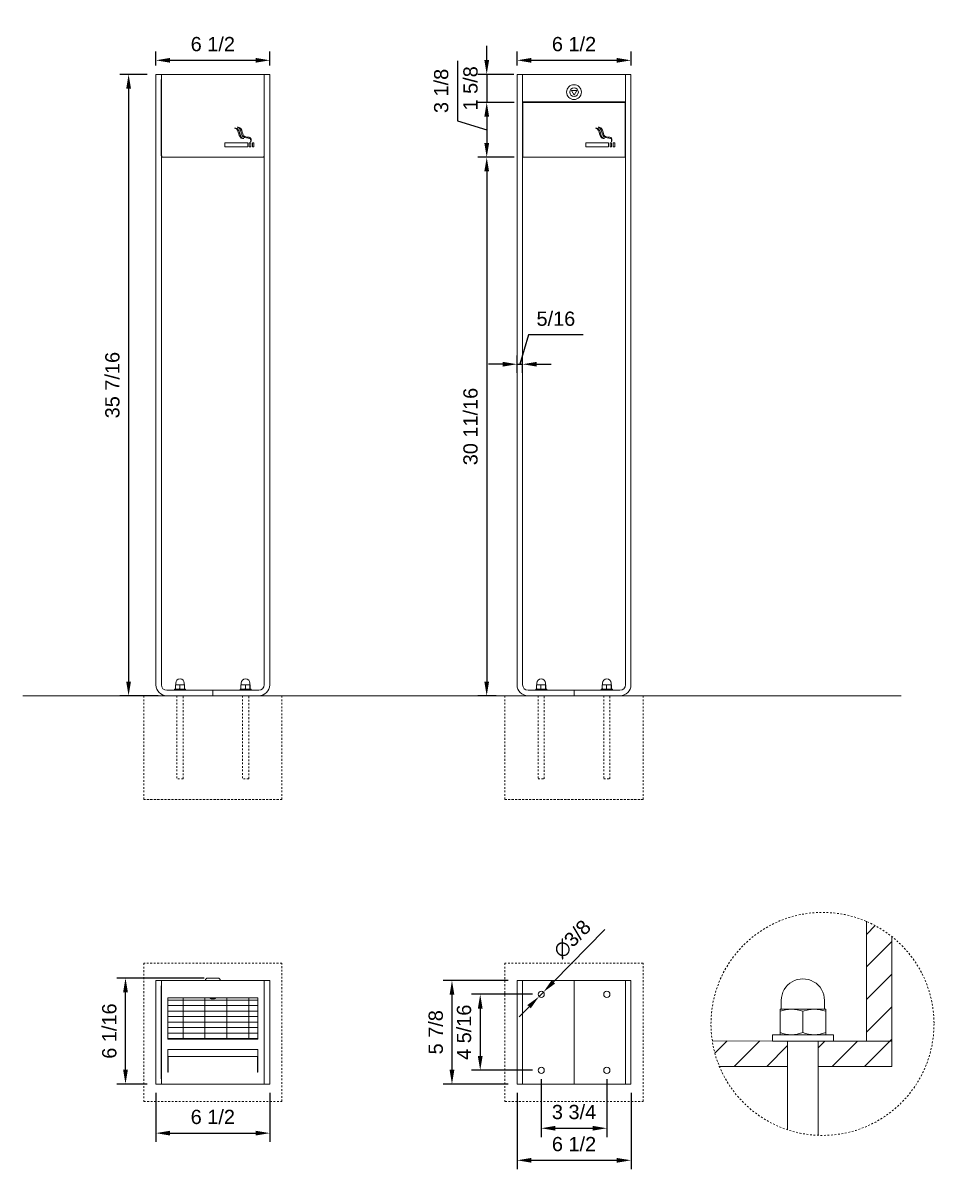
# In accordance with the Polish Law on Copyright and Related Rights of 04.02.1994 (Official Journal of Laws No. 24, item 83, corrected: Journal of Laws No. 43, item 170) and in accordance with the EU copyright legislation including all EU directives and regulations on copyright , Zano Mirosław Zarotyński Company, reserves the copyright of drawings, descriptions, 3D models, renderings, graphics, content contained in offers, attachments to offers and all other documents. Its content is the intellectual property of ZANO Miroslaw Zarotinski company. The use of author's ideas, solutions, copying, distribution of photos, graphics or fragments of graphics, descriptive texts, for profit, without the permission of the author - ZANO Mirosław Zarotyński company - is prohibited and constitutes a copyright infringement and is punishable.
# Model space of a CAD drawing. Header units: inches. Extents: x -3.9 to 92.3, y -2.2 to 63.2.
# Drawn here: x -3.9 to 48.1, y -2.2 to 63.2 of the extents above; entities that cross this region are included whole.
import ezdxf

# ---------------------------------------------------------------- set-up
doc = ezdxf.new("R2010")
doc.units = ezdxf.units.IN
doc.linetypes.add('HIDDEN', pattern=[1.905, 1.27, -0.635])
for name, color, linetype, lineweight in [('ZANO_R', 7, 'Continuous', 0), ('ZANO_R_przerywana', 250, 'HIDDEN', 0), ('ZANO_W', 1, 'Continuous', 0)]:
    doc.layers.add(name, color=color, linetype=linetype, lineweight=lineweight)
doc.styles.get("Standard").update_dxf_attribs({"font": 'arial.ttf'})
doc.dimstyles.new('amerykanie', dxfattribs={"dimtxt": 50, "dimasz": 50, "dimexe": 0.5, "dimexo": 0.5, "dimgap": 1, "dimtad": 1, "dimdec": 0, "dimzin": 0, "dimlunit": 5, "dimtxsty": 'Standard', "dimcen": 0.09, "dimclrd": 1, "dimclre": 1, "dimclrt": 1, "dimazin": 0, "dimtfac": 1, "dimtdec": 0, "dimtmove": 0, "dimatfit": 3, "dimfxl": 1, "dimtzin": 0, "dimarcsym": 1})

# ---------------------------------------------------------------- blocks, each defined once
blk = doc.blocks.new('*D368')
at = {"layer": 'ZANO_W', "color": 1, "lineweight": -2}
for p, q in [((22.573, 61.054), (22.573, 61.866)), ((24.117, 60.241), (22.073, 60.241)), ((22.573, 60.241), (22.573, 58.647)), ((24.137, 58.647), (22.073, 58.647)), ((22.573, 57.834), (22.573, 57.022))]:
    blk.add_line(p, q, dxfattribs=at)
at = {"layer": 'ZANO_W', "color": 1}
for points in [[(22.437, 61.054), (22.708, 61.054), (22.573, 60.241)], [(22.708, 57.834), (22.437, 57.834), (22.573, 58.647)]]:
    blk.add_solid(points, dxfattribs=at)
at = {"layer": 'ZANO_W', "color": 1, "insert": (21.652, 59.444), "char_height": 0.8125, "attachment_point": 5, "rotation": 90}
blk.add_mtext('1 5/8', dxfattribs=at)
blk = doc.blocks.new('*D369')
at = {"layer": 'ZANO_W', "color": 1, "lineweight": -2}
for p, q in [((20.902, 61.01), (20.902, 57.583)), ((24.137, 58.647), (22.073, 58.647)), ((20.902, 57.583), (22.573, 57.082)), ((22.573, 57.834), (22.573, 56.329)), ((24.137, 55.517), (22.073, 55.517))]:
    blk.add_line(p, q, dxfattribs=at)
at = {"layer": 'ZANO_W', "color": 1}
for points in [[(22.708, 57.834), (22.437, 57.834), (22.573, 58.647)], [(22.437, 56.329), (22.708, 56.329), (22.573, 55.517)]]:
    blk.add_solid(points, dxfattribs=at)
at = {"layer": 'ZANO_W', "color": 1, "insert": (19.982, 59.297), "char_height": 0.8125, "attachment_point": 5, "rotation": 90}
blk.add_mtext('3 1/8', dxfattribs=at)
blk = doc.blocks.new('*D370')
at = {"layer": 'ZANO_W', "color": 1, "lineweight": -2}
for p, q in [((24.137, 55.517), (22.073, 55.517)), ((22.573, 54.704), (22.573, 25.621)), ((23.113, 24.808), (22.073, 24.808))]:
    blk.add_line(p, q, dxfattribs=at)
at = {"layer": 'ZANO_W', "color": 1}
for points in [[(22.708, 54.704), (22.437, 54.704), (22.573, 55.517)], [(22.437, 25.621), (22.708, 25.621), (22.573, 24.808)]]:
    blk.add_solid(points, dxfattribs=at)
at = {"layer": 'ZANO_W', "color": 1, "insert": (21.652, 40.163), "char_height": 0.8125, "attachment_point": 5, "rotation": 90}
blk.add_mtext('30 11/16', dxfattribs=at)
blk = doc.blocks.new('*D371')
at = {"layer": 'ZANO_W', "color": 1, "lineweight": -2}
for p, q in [((24.302, 60.741), (24.302, 61.543)), ((30.798, 60.741), (30.798, 61.543)), ((25.114, 61.043), (29.985, 61.043))]:
    blk.add_line(p, q, dxfattribs=at)
at = {"layer": 'ZANO_W', "color": 1}
for points in [[(25.114, 61.178), (25.114, 60.907), (24.302, 61.043)], [(29.985, 60.907), (29.985, 61.178), (30.798, 61.043)]]:
    blk.add_solid(points, dxfattribs=at)
at = {"layer": 'ZANO_W', "color": 1, "insert": (27.55, 61.963), "char_height": 0.8125, "attachment_point": 5}
blk.add_mtext('6 1/2', dxfattribs=at)
blk = doc.blocks.new('*D373')
at = {"layer": 'ZANO_W', "color": 1, "lineweight": -2}
for p, q in [((6.459, 8.717), (1.482, 8.717)), ((1.982, 3.487), (1.982, 7.905)), ((3.211, 2.674), (1.482, 2.674))]:
    blk.add_line(p, q, dxfattribs=at)
at = {"layer": 'ZANO_W', "color": 1}
for points in [[(2.117, 7.905), (1.846, 7.905), (1.982, 8.717)], [(1.846, 3.487), (2.117, 3.487), (1.982, 2.674)]]:
    blk.add_solid(points, dxfattribs=at)
at = {"layer": 'ZANO_W', "color": 1, "insert": (1.062, 5.696), "char_height": 0.8125, "attachment_point": 5, "rotation": 90}
blk.add_mtext('6 1/16', dxfattribs=at)
blk = doc.blocks.new('*D374')
at = {"layer": 'ZANO_W', "color": 1, "lineweight": -2}
for p, q in [((3.711, 2.174), (3.711, -0.624)), ((10.207, 2.174), (10.207, -0.624)), ((4.524, -0.124), (9.395, -0.124))]:
    blk.add_line(p, q, dxfattribs=at)
at = {"layer": 'ZANO_W', "color": 1}
for points in [[(4.524, 0.012), (4.524, -0.259), (3.711, -0.124)], [(9.395, -0.259), (9.395, 0.012), (10.207, -0.124)]]:
    blk.add_solid(points, dxfattribs=at)
at = {"layer": 'ZANO_W', "color": 1, "insert": (6.959, 0.796), "char_height": 0.8125, "attachment_point": 5}
blk.add_mtext('6 1/2', dxfattribs=at)
blk = doc.blocks.new('*D375')
at = {"layer": 'ZANO_W', "color": 1, "lineweight": -2}
for p, q in [((25.18, 7.792), (21.702, 7.792)), ((22.202, 6.98), (22.202, 4.274)), ((25.18, 3.462), (21.702, 3.462))]:
    blk.add_line(p, q, dxfattribs=at)
at = {"layer": 'ZANO_W', "color": 1}
for points in [[(22.338, 6.98), (22.067, 6.98), (22.202, 7.792)], [(22.067, 4.274), (22.338, 4.274), (22.202, 3.462)]]:
    blk.add_solid(points, dxfattribs=at)
at = {"layer": 'ZANO_W', "color": 1, "insert": (21.282, 5.627), "char_height": 0.8125, "attachment_point": 5, "rotation": 90}
blk.add_mtext('4 5/16', dxfattribs=at)
blk = doc.blocks.new('*D376')
at = {"layer": 'ZANO_W', "color": 1, "lineweight": -2}
for p, q in [((25.68, 2.962), (25.68, -0.344)), ((29.42, 2.962), (29.42, -0.344)), ((26.492, 0.156), (28.607, 0.156))]:
    blk.add_line(p, q, dxfattribs=at)
at = {"layer": 'ZANO_W', "color": 1}
for points in [[(26.492, 0.291), (26.492, 0.021), (25.68, 0.156)], [(28.607, 0.021), (28.607, 0.291), (29.42, 0.156)]]:
    blk.add_solid(points, dxfattribs=at)
at = {"layer": 'ZANO_W', "color": 1, "insert": (27.55, 1.076), "char_height": 0.8125, "attachment_point": 5}
blk.add_mtext('3 3/4', dxfattribs=at)
blk = doc.blocks.new('*D377')
at = {"layer": 'ZANO_W', "color": 1, "lineweight": -2}
for p, q in [((29.297, 11.482), (26.373, 8.499)), ((25.556, 7.666), (25.804, 7.919)), ((24.987, 7.086), (24.418, 6.505))]:
    blk.add_line(p, q, dxfattribs=at)
at = {"layer": 'ZANO_W', "color": 1}
for points in [[(26.276, 8.594), (26.469, 8.404), (25.804, 7.919)], [(25.084, 6.991), (24.89, 7.18), (25.556, 7.666)]]:
    blk.add_solid(points, dxfattribs=at)
at = {"layer": 'ZANO_W', "color": 1, "insert": (27.45, 10.937), "char_height": 0.8125, "attachment_point": 5, "rotation": 45.56196}
blk.add_mtext('∅3/8', dxfattribs=at)
blk = doc.blocks.new('*D378')
at = {"layer": 'ZANO_W', "color": 1, "lineweight": -2}
for p, q in [((23.802, 8.58), (20.092, 8.58)), ((20.592, 7.767), (20.592, 3.487)), ((23.802, 2.674), (20.092, 2.674))]:
    blk.add_line(p, q, dxfattribs=at)
at = {"layer": 'ZANO_W', "color": 1}
for points in [[(20.728, 7.767), (20.457, 7.767), (20.592, 8.58)], [(20.457, 3.487), (20.728, 3.487), (20.592, 2.674)]]:
    blk.add_solid(points, dxfattribs=at)
at = {"layer": 'ZANO_W', "color": 1, "insert": (19.672, 5.627), "char_height": 0.8125, "attachment_point": 5, "rotation": 90}
blk.add_mtext('5 7/8', dxfattribs=at)
blk = doc.blocks.new('*D379')
at = {"layer": 'ZANO_W', "color": 1, "lineweight": -2}
for p, q in [((24.302, 2.174), (24.302, -2.172)), ((30.798, 2.174), (30.798, -2.172)), ((25.114, -1.672), (29.985, -1.672))]:
    blk.add_line(p, q, dxfattribs=at)
at = {"layer": 'ZANO_W', "color": 1}
for points in [[(25.114, -1.537), (25.114, -1.808), (24.302, -1.672)], [(29.985, -1.808), (29.985, -1.537), (30.798, -1.672)]]:
    blk.add_solid(points, dxfattribs=at)
at = {"layer": 'ZANO_W', "color": 1, "insert": (27.55, -0.752), "char_height": 0.8125, "attachment_point": 5}
blk.add_mtext('6 1/2', dxfattribs=at)
blk = doc.blocks.new('*D380')
at = {"layer": 'ZANO_W', "color": 1, "lineweight": -2}
for p, q in [((24.96, 45.385), (24.459, 43.715)), ((28.07, 45.385), (24.96, 45.385)), ((24.302, 43.232), (24.302, 44.215)), ((24.617, 43.232), (24.617, 44.215)), ((23.489, 43.715), (22.677, 43.715)), ((24.302, 43.715), (24.617, 43.715)), ((25.429, 43.715), (26.242, 43.715))]:
    blk.add_line(p, q, dxfattribs=at)
at = {"layer": 'ZANO_W', "color": 1}
for points in [[(23.489, 43.58), (23.489, 43.85), (24.302, 43.715)], [(25.429, 43.85), (25.429, 43.58), (24.617, 43.715)]]:
    blk.add_solid(points, dxfattribs=at)
at = {"layer": 'ZANO_W', "color": 1, "insert": (26.515, 46.305), "char_height": 0.8125, "attachment_point": 5}
blk.add_mtext('5/16', dxfattribs=at)
blk = doc.blocks.new('*D381')
at = {"layer": 'ZANO_W', "color": 1, "lineweight": -2}
for p, q in [((3.711, 60.741), (3.711, 61.543)), ((10.207, 60.741), (10.207, 61.543)), ((4.524, 61.043), (9.395, 61.043))]:
    blk.add_line(p, q, dxfattribs=at)
at = {"layer": 'ZANO_W', "color": 1}
for points in [[(4.524, 61.178), (4.524, 60.907), (3.711, 61.043)], [(9.395, 60.907), (9.395, 61.178), (10.207, 61.043)]]:
    blk.add_solid(points, dxfattribs=at)
at = {"layer": 'ZANO_W', "color": 1, "insert": (6.959, 61.963), "char_height": 0.8125, "attachment_point": 5}
blk.add_mtext('6 1/2', dxfattribs=at)
blk = doc.blocks.new('*D382')
at = {"layer": 'ZANO_W', "color": 1, "lineweight": -2}
for p, q in [((3.211, 60.241), (1.658, 60.241)), ((2.158, 59.429), (2.158, 25.621)), ((3.841, 24.808), (1.658, 24.808))]:
    blk.add_line(p, q, dxfattribs=at)
at = {"layer": 'ZANO_W', "color": 1}
for points in [[(2.294, 59.429), (2.023, 59.429), (2.158, 60.241)], [(2.023, 25.621), (2.294, 25.621), (2.158, 24.808)]]:
    blk.add_solid(points, dxfattribs=at)
at = {"layer": 'ZANO_W', "color": 1, "insert": (1.238, 42.525), "char_height": 0.8125, "attachment_point": 5, "rotation": 90}
blk.add_mtext('35 7/16', dxfattribs=at)

msp = doc.modelspace()

# ---------------------------------------------------------------- hatches: boundary and pattern name
at = {"layer": 'ZANO_R'}
h = msp.add_hatch(dxfattribs=at)
h.set_pattern_fill('GRATE', color=256, scale=0.393701, style=0)
h.set_pattern_definition([(0, (-29.74025, -48.48066), (0, 0.3125), []), (90, (-29.7403, -48.4807), (-1.25, 8e-17), [])])
h.paths.add_polyline_path([(4.40012, 7.59536), (4.40012, 5.23315), (9.51823, 5.23315), (9.51823, 7.59536)], flags=0)

# ---------------------------------------------------------------- linework, layer by layer
for p, q in [((4.0261, 60.24135), (3.71114, 60.24135)), ((3.71114, 60.24135), (3.71114, 60.02482)), ((4.0261, 60.02482), (4.0261, 60.24135)), ((4.0261, 60.24135), (9.89224, 60.24135)), ((9.89224, 60.24135), (10.2072, 60.24135)), ((9.89224, 60.02482), (9.89224, 60.24135)), ((10.2072, 60.24135), (10.2072, 60.02482)), ((24.61682, 60.24135), (24.30186, 60.24135)), ((24.30186, 60.24135), (24.30186, 60.02482)), ((24.61682, 60.02482), (24.61682, 60.24135)), ((30.48296, 60.24135), (24.61682, 60.24135)), ((30.48296, 60.24135), (30.79793, 60.24135)), ((30.48296, 60.02482), (30.48296, 60.24135)), ((30.79793, 60.24135), (30.79793, 60.02482)), ((3.71114, 25.4382), (3.71114, 60.02482)), ((4.02413, 59.94607), (4.02413, 55.62324)), ((4.0261, 25.4382), (4.0261, 60.02482)), ((9.89224, 25.4382), (9.89224, 60.02482)), ((9.89421, 59.94607), (9.89421, 55.62324)), ((10.2072, 25.4382), (10.2072, 60.02482)), ((24.30186, 25.4382), (24.30186, 60.02482)), ((24.61486, 59.94607), (24.61486, 58.66655)), ((24.61682, 25.4382), (24.61682, 60.02482)), ((30.48296, 25.4382), (30.48296, 60.02482)), ((30.48493, 59.94607), (30.48493, 58.66655)), ((30.79793, 25.4382), (30.79793, 60.02482)), ((27.54989, 59.05278), (27.39852, 59.31497)), ((27.39852, 59.31497), (27.70127, 59.31497)), ((27.70127, 59.31497), (27.54989, 59.05278)), ((27.54989, 59.05278), (27.54989, 59.09215)), ((30.48493, 58.66655), (24.61486, 58.66655)), ((24.63651, 58.64686), (24.63651, 55.63505)), ((24.63651, 58.64686), (30.46328, 58.64686)), ((27.45489, 58.66655), (27.48898, 58.64686)), ((27.85501, 58.66655), (27.85501, 58.64686)), ((30.46328, 58.64686), (30.46328, 55.63505)), ((8.94649, 56.34625), (7.64539, 56.34625)), ((7.64539, 56.34625), (7.64539, 56.10749)), ((8.94649, 56.10749), (8.94649, 56.34625)), ((9.03356, 56.34625), (9.03356, 56.10749)), ((9.12285, 56.34625), (9.03356, 56.34625)), ((9.12285, 56.10749), (9.12285, 56.34625)), ((9.30366, 56.34625), (9.21437, 56.34625)), ((9.21437, 56.34625), (9.21437, 56.10749)), ((9.30366, 56.10749), (9.30366, 56.34625)), ((29.51556, 56.34625), (28.21446, 56.34625)), ((28.21446, 56.34625), (28.21446, 56.10749)), ((29.51556, 56.10749), (29.51556, 56.34625)), ((29.69192, 56.34625), (29.60263, 56.34625)), ((29.60263, 56.34625), (29.60263, 56.10749)), ((29.69192, 56.10749), (29.69192, 56.34625)), ((29.87273, 56.34625), (29.78344, 56.34625)), ((29.78344, 56.34625), (29.78344, 56.10749)), ((29.87273, 56.10749), (29.87273, 56.34625)), ((4.04579, 55.51694), (4.04579, 55.55894)), ((7.64539, 56.10749), (8.94649, 56.10749)), ((9.03356, 56.10749), (9.12285, 56.10749)), ((9.21437, 56.10749), (9.30366, 56.10749)), ((9.87256, 55.51694), (9.87256, 55.55894)), ((24.61682, 56.10749), (24.63651, 56.10749)), ((24.63651, 55.63505), (24.63651, 55.51694)), ((28.21446, 56.10749), (29.51556, 56.10749)), ((29.60263, 56.10749), (29.69192, 56.10749)), ((29.78344, 56.10749), (29.87273, 56.10749)), ((30.48296, 56.10749), (30.46328, 56.10749)), ((30.46328, 55.63505), (30.46328, 55.51694)), ((4.13043, 55.51694), (4.04579, 55.51694)), ((4.13043, 55.51694), (9.78791, 55.51694)), ((9.87256, 55.51694), (9.78791, 55.51694)), ((24.63651, 55.51694), (30.46328, 55.51694)), ((4.84303, 25.53072), (4.84303, 25.44686)), ((5.33515, 25.44686), (5.33515, 25.53072)), ((8.58319, 25.53072), (8.58319, 25.44686)), ((9.07531, 25.44686), (9.07531, 25.53072)), ((25.43375, 25.53072), (25.43375, 25.44686)), ((25.92588, 25.44686), (25.92588, 25.53072)), ((29.17391, 25.53072), (29.17391, 25.44686)), ((29.66604, 25.44686), (29.66604, 25.53072)), ((4.34106, 25.12324), (6.95917, 25.12324)), ((4.77413, 25.18623), (4.77413, 25.12324)), ((4.77413, 25.18623), (5.39857, 25.18623)), ((4.82544, 25.41928), (4.82544, 25.20909)), ((4.82544, 25.20909), (4.83358, 25.18623)), ((4.94913, 25.44214), (4.83358, 25.44214)), ((5.20464, 25.44214), (4.94913, 25.44214)), ((5.07282, 25.41928), (5.20464, 25.44214)), ((5.07282, 25.41928), (5.07282, 25.20909)), ((5.34461, 25.44214), (5.20464, 25.44214)), ((5.33647, 25.20909), (5.20464, 25.18623)), ((5.33647, 25.41928), (5.34461, 25.44214)), ((5.33647, 25.41928), (5.33647, 25.20909)), ((5.35275, 25.20909), (5.34461, 25.18623)), ((5.35275, 25.41928), (5.35275, 25.20909)), ((5.39857, 25.18623), (5.40405, 25.18623)), ((5.40405, 25.12324), (5.40405, 25.18623)), ((9.57728, 25.12324), (6.95917, 25.12324)), ((6.95917, 24.80828), (6.95917, 25.12324)), ((8.51429, 25.18623), (8.51429, 25.12324)), ((8.51429, 25.18623), (9.13872, 25.18623)), ((8.56559, 25.41928), (8.56559, 25.20909)), ((8.56559, 25.20909), (8.57373, 25.18623)), ((8.68928, 25.44214), (8.57373, 25.44214)), ((8.9448, 25.44214), (8.68928, 25.44214)), ((8.81297, 25.41928), (8.9448, 25.44214)), ((8.81297, 25.41928), (8.81297, 25.20909)), ((9.08477, 25.44214), (8.9448, 25.44214)), ((9.07663, 25.20909), (8.9448, 25.18623)), ((9.07663, 25.41928), (9.08477, 25.44214)), ((9.07663, 25.41928), (9.07663, 25.20909)), ((9.09291, 25.20909), (9.08477, 25.18623)), ((9.09291, 25.41928), (9.09291, 25.20909)), ((9.13872, 25.18623), (9.14421, 25.18623)), ((9.14421, 25.12324), (9.14421, 25.18623)), ((24.93178, 25.12324), (27.54989, 25.12324)), ((25.36485, 25.18623), (25.36485, 25.12324)), ((25.36485, 25.18623), (25.99478, 25.18623)), ((25.41616, 25.41928), (25.41616, 25.20909)), ((25.41616, 25.20909), (25.4243, 25.18623)), ((25.53985, 25.44214), (25.4243, 25.44214)), ((25.79537, 25.44214), (25.53985, 25.44214)), ((25.66354, 25.41928), (25.79537, 25.44214)), ((25.66354, 25.41928), (25.66354, 25.20909)), ((25.93533, 25.44214), (25.79537, 25.44214)), ((25.92719, 25.20909), (25.79537, 25.18623)), ((25.92719, 25.41928), (25.93533, 25.44214)), ((25.92719, 25.41928), (25.92719, 25.20909)), ((25.94347, 25.20909), (25.93533, 25.18623)), ((25.94347, 25.41928), (25.94347, 25.20909)), ((25.99478, 25.12324), (25.99478, 25.18623)), ((27.54989, 24.80828), (27.54989, 25.12324)), ((30.168, 25.12324), (27.54989, 25.12324)), ((29.10501, 25.18623), (29.10501, 25.12324)), ((29.10501, 25.18623), (29.73493, 25.18623)), ((29.15632, 25.41928), (29.15632, 25.20909)), ((29.15632, 25.20909), (29.16446, 25.18623)), ((29.28001, 25.44214), (29.16446, 25.44214)), ((29.53552, 25.44214), (29.28001, 25.44214)), ((29.4037, 25.41928), (29.53552, 25.44214)), ((29.4037, 25.41928), (29.4037, 25.20909)), ((29.67549, 25.44214), (29.53552, 25.44214)), ((29.66735, 25.20909), (29.53552, 25.18623)), ((29.66735, 25.41928), (29.67549, 25.44214)), ((29.66735, 25.41928), (29.66735, 25.20909)), ((29.68363, 25.20909), (29.67549, 25.18623)), ((29.68363, 25.41928), (29.68363, 25.20909)), ((29.73493, 25.12324), (29.73493, 25.18623)), ((-3.86578, 24.80828), (18.26613, 24.80828)), ((3.02216, 24.80828), (10.89618, 24.80828)), ((10.89618, 24.80828), (3.02216, 24.80828)), ((5.26445, 24.80828), (4.91373, 24.80828)), ((5.26445, 24.80828), (4.91373, 24.80828)), ((9.00461, 24.80828), (8.65389, 24.80828)), ((9.00461, 24.80828), (8.65389, 24.80828)), ((14.78012, 24.80828), (46.20186, 24.80828)), ((23.61289, 24.80828), (31.4869, 24.80828)), ((31.4869, 24.80828), (23.61289, 24.80828)), ((25.50445, 24.80828), (25.85518, 24.80828)), ((25.50445, 24.80828), (25.85518, 24.80828)), ((29.24461, 24.80828), (29.59533, 24.80828)), ((29.24461, 24.80828), (29.59533, 24.80828)), ((44.21408, 11.95365), (44.21408, 5.1288)), ((44.21408, 11.20885), (44.7172, 11.71196)), ((44.21408, 9.35206), (45.66143, 10.7994)), ((45.66143, 11.09253), (45.66143, 5.1288)), ((3.71114, 8.57961), (4.0261, 8.57961)), ((3.71114, 8.36308), (3.71114, 8.57961)), ((4.0261, 8.57961), (4.0261, 8.36308)), ((4.0261, 8.57961), (9.89224, 8.57961)), ((6.53594, 8.63051), (6.53594, 8.5993)), ((6.60892, 8.71164), (6.54171, 8.64443)), ((6.62284, 8.71741), (7.29551, 8.71741)), ((7.37663, 8.64443), (7.30943, 8.71164)), ((7.3824, 8.5993), (7.3824, 8.63051)), ((10.2072, 8.57961), (9.89224, 8.57961)), ((9.89224, 8.57961), (9.89224, 8.36308)), ((10.2072, 8.36308), (10.2072, 8.57961)), ((24.30186, 8.57961), (24.30186, 2.6741)), ((24.30186, 8.57961), (24.61682, 8.57961)), ((24.61682, 8.57961), (24.61682, 2.6741)), ((24.93178, 8.57961), (24.61682, 8.57961)), ((24.93178, 8.57961), (27.54989, 8.57961)), ((27.54989, 2.6741), (27.54989, 8.57961)), ((30.168, 8.57961), (27.54989, 8.57961)), ((30.168, 8.57961), (30.48297, 8.57961)), ((30.48297, 2.6741), (30.48297, 8.57961)), ((30.48297, 8.57961), (30.79793, 8.57961)), ((30.79793, 2.6741), (30.79793, 8.57961)), ((44.21408, 7.49528), (45.66143, 8.94262)), ((3.71114, 8.36308), (3.71114, 2.89063)), ((4.02413, 8.28434), (4.02413, 2.96937)), ((4.0261, 8.36308), (4.0261, 2.89063)), ((9.89224, 2.89063), (9.89224, 8.36308)), ((9.89421, 8.28434), (9.89421, 2.96937)), ((10.2072, 2.89063), (10.2072, 8.36308)), ((9.51823, 7.59536), (4.40012, 7.59536)), ((4.40012, 7.59536), (4.40012, 5.23315)), ((4.40012, 7.59536), (9.51823, 7.59536)), ((4.40012, 5.23315), (4.40012, 7.59536)), ((7.05268, 7.5363), (6.86567, 7.5363)), ((9.51823, 7.59536), (9.51823, 5.23315)), ((9.51823, 7.59536), (9.51823, 5.23315)), ((39.36549, 7.44454), (39.36549, 6.97416)), ((41.82597, 6.97416), (41.82597, 7.44454)), ((39.29312, 6.82163), (39.29312, 6.93798)), ((39.94442, 6.93798), (39.29312, 6.93798)), ((39.29312, 6.82163), (39.61221, 6.90604)), ((39.29312, 6.82163), (39.29312, 5.60698)), ((39.61221, 6.90604), (39.94442, 6.93798)), ((41.24703, 6.93798), (39.94442, 6.93798)), ((40.59573, 6.82163), (40.91482, 6.90604)), ((40.59573, 6.82163), (40.59573, 5.60698)), ((40.91482, 6.90604), (41.24703, 6.93798)), ((41.89834, 6.93798), (41.24703, 6.93798)), ((41.89834, 6.82163), (41.89834, 6.93798)), ((41.89834, 6.82163), (41.89834, 5.60698)), ((44.21408, 5.63849), (45.66143, 7.08583)), ((4.40012, 5.23315), (9.51823, 5.23315)), ((9.51823, 5.23315), (4.40012, 5.23315)), ((38.85892, 5.49064), (38.85892, 5.1288)), ((42.33254, 5.49064), (38.85892, 5.49064)), ((39.29312, 5.49064), (39.29312, 5.60698)), ((40.27664, 5.52257), (39.94442, 5.49064)), ((40.59573, 5.60698), (40.27664, 5.52257)), ((41.57924, 5.52257), (41.24703, 5.49064)), ((41.89834, 5.60698), (41.57924, 5.52257)), ((41.89834, 5.49064), (41.89834, 5.60698)), ((42.33254, 5.1288), (42.33254, 5.49064)), ((45.56118, 5.1288), (45.66143, 5.22905)), ((9.51823, 4.6426), (4.40012, 4.6426)), ((4.40012, 4.6426), (4.40012, 3.35841)), ((9.51823, 4.6426), (9.51823, 3.35841)), ((35.42779, 5.13204), (39.72732, 5.1288)), ((35.57762, 4.42917), (36.28034, 5.13189)), ((36.68669, 3.68146), (38.13546, 5.13022)), ((38.54348, 3.68146), (39.72732, 4.8653)), ((42.33254, 5.1288), (38.85892, 5.1288)), ((39.72732, 3.68146), (39.72732, 5.1288)), ((39.72732, 5.1288), (39.72732, 0.06185)), ((41.46413, 3.68146), (41.46413, 5.1288)), ((41.46413, 5.1288), (45.66143, 5.1288)), ((41.46413, 5.1288), (41.46413, -0.25143)), ((41.46413, 4.74533), (41.84761, 5.1288)), ((42.25705, 3.68146), (43.70439, 5.1288)), ((44.11384, 3.68146), (45.56118, 5.1288)), ((45.66143, 5.1288), (44.21408, 5.1288)), ((4.41193, 4.23761), (4.41193, 3.43358)), ((9.50641, 4.23761), (4.41193, 4.23761)), ((9.50641, 4.23761), (9.50641, 3.43358)), ((4.40012, 3.35841), (4.41193, 3.35841)), ((4.41193, 3.35841), (4.41193, 3.43358)), ((9.50641, 3.35841), (9.50641, 3.43358)), ((9.51823, 3.35841), (9.50641, 3.35841)), ((39.72732, 3.68146), (35.80433, 3.68146)), ((45.66143, 3.68146), (41.46413, 3.68146)), ((3.71114, 2.89063), (3.71114, 2.6741)), ((3.71114, 2.6741), (4.0261, 2.6741)), ((4.0261, 2.6741), (4.0261, 2.89063)), ((4.0261, 2.6741), (9.89224, 2.6741)), ((9.89224, 2.6741), (9.89224, 2.89063)), ((10.2072, 2.6741), (9.89224, 2.6741)), ((10.2072, 2.89063), (10.2072, 2.6741)), ((24.61682, 2.6741), (24.30186, 2.6741)), ((24.93178, 2.6741), (24.61682, 2.6741)), ((24.93178, 2.6741), (27.54989, 2.6741)), ((30.168, 2.6741), (27.54989, 2.6741)), ((30.168, 2.6741), (30.48297, 2.6741)), ((30.79793, 2.6741), (30.48297, 2.6741))]:
    msp.add_line(p, q, dxfattribs=at)
at = {"layer": 'ZANO_R', "flags": 128}
for points in [[(27.43262, 59.29528), (27.42669, 59.2987), (27.42095, 59.30202), (27.41557, 59.30513), (27.4107, 59.30794), (27.4065, 59.31036), (27.40309, 59.31233), (27.40058, 59.31378), (27.39904, 59.31467), (27.39852, 59.31497)], [(27.70127, 59.31497), (27.70061, 59.31459), (27.69867, 59.31347), (27.69552, 59.31165), (27.69128, 59.3092), (27.68612, 59.30622), (27.68022, 59.30282), (27.67382, 59.29912), (27.66717, 59.29528)], [(8.72604, 56.58018), (8.65256, 56.6011), (8.59719, 56.64386), (8.5566, 56.70221), (8.51609, 56.80533), (8.48853, 56.91091), (8.45386, 57.01282), (8.39439, 57.10493), (8.33984, 57.15154), (8.27389, 57.17868), (8.19701, 57.1798)], [(8.19701, 57.1798), (8.2705, 57.15888), (8.32586, 57.11613), (8.36645, 57.05777), (8.40696, 56.95465), (8.43452, 56.84907), (8.4692, 56.74717), (8.52867, 56.65506), (8.58321, 56.60844), (8.64916, 56.5813), (8.72604, 56.58018)], [(8.91818, 56.66808), (8.83898, 56.6755), (8.77569, 56.69796), (8.72466, 56.74531), (8.67016, 56.84614), (8.639, 56.95308), (8.60677, 57.05596), (8.54779, 57.14934), (8.5074, 57.18654), (8.4604, 57.2136), (8.4073, 57.22765), (8.34857, 57.22582)], [(8.34857, 57.22582), (8.42078, 57.20222), (8.47546, 57.15801), (8.51577, 57.09909), (8.55621, 56.99605), (8.58375, 56.89062), (8.61876, 56.7884), (8.67889, 56.69604), (8.76491, 56.63486), (8.87475, 56.61445)], [(28.76608, 57.1798), (28.83957, 57.15888), (28.89493, 57.11613), (28.93552, 57.05777), (28.97603, 56.95465), (29.00359, 56.84907), (29.03826, 56.74717), (29.09773, 56.65506), (29.15228, 56.60844), (29.21823, 56.5813), (29.29511, 56.58018)], [(29.29511, 56.58018), (29.22163, 56.6011), (29.16626, 56.64386), (29.12567, 56.70221), (29.08516, 56.80533), (29.0576, 56.91091), (29.02293, 57.01282), (28.96346, 57.10493), (28.90891, 57.15154), (28.84296, 57.17868), (28.76608, 57.1798)], [(29.48725, 56.66808), (29.40805, 56.6755), (29.34476, 56.69796), (29.29373, 56.74531), (29.23923, 56.84614), (29.20807, 56.95308), (29.17584, 57.05596), (29.11686, 57.14934), (29.07647, 57.18654), (29.02947, 57.2136), (28.97637, 57.22765), (28.91764, 57.22582)], [(28.91764, 57.22582), (28.98985, 57.20222), (29.04453, 57.15801), (29.08484, 57.09909), (29.12528, 56.99605), (29.15281, 56.89062), (29.18783, 56.7884), (29.24796, 56.69604), (29.33398, 56.63486), (29.44382, 56.61445)], [(8.87475, 56.61445), (8.96865, 56.612), (9.05748, 56.59349), (9.09177, 56.56936), (9.11479, 56.53121), (9.12317, 56.47597), (9.11352, 56.40058)], [(9.11352, 56.40058), (9.13599, 56.44699), (9.14348, 56.4998), (9.13587, 56.55263), (9.11305, 56.59912), (9.07545, 56.63402), (9.0255, 56.65632), (8.96745, 56.66639), (8.91818, 56.66808)], [(29.44382, 56.61445), (29.53772, 56.612), (29.62655, 56.59349), (29.66084, 56.56936), (29.68386, 56.53121), (29.69224, 56.47597), (29.68259, 56.40058)], [(29.68259, 56.40058), (29.70506, 56.44699), (29.71255, 56.4998), (29.70493, 56.55263), (29.68212, 56.59912), (29.64452, 56.63402), (29.59457, 56.65632), (29.53652, 56.66639), (29.48725, 56.66808)], [(4.02413, 55.62324), (4.05071, 55.58256), (4.07728, 55.54808), (4.10386, 55.52503), (4.13043, 55.51694)], [(9.78791, 55.51694), (9.81449, 55.52503), (9.84106, 55.54808), (9.86764, 55.58256), (9.89421, 55.62324)], [(4.82544, 25.41928), (4.91729, 25.44052), (4.94913, 25.44214)], [(4.83358, 25.44214), (4.833, 25.44201), (4.82544, 25.41928)], [(4.94913, 25.18623), (4.91729, 25.18786), (4.82544, 25.20909)], [(4.94913, 25.44214), (5.04381, 25.42835), (5.07282, 25.41928)], [(5.07282, 25.20909), (5.04381, 25.20002), (4.94913, 25.18623)], [(5.20464, 25.18623), (5.19527, 25.18636), (5.07282, 25.20909)], [(5.20464, 25.44214), (5.21402, 25.44201), (5.33647, 25.41928)], [(5.34461, 25.18623), (5.34403, 25.18636), (5.33647, 25.20909)], [(5.34461, 25.44214), (5.34519, 25.44201), (5.35275, 25.41928)], [(8.56559, 25.41928), (8.65745, 25.44052), (8.68928, 25.44214)], [(8.57373, 25.44214), (8.57315, 25.44201), (8.56559, 25.41928)], [(8.68928, 25.18623), (8.65745, 25.18786), (8.56559, 25.20909)], [(8.68928, 25.44214), (8.78396, 25.42835), (8.81297, 25.41928)], [(8.81297, 25.20909), (8.78396, 25.20002), (8.68928, 25.18623)], [(8.9448, 25.18623), (8.93543, 25.18636), (8.81297, 25.20909)], [(8.9448, 25.44214), (8.95417, 25.44201), (9.07663, 25.41928)], [(9.08477, 25.18623), (9.08419, 25.18636), (9.07663, 25.20909)], [(9.08477, 25.44214), (9.08535, 25.44201), (9.09291, 25.41928)], [(25.53985, 25.44214), (25.44517, 25.42835), (25.41616, 25.41928)], [(25.4243, 25.44214), (25.42372, 25.44201), (25.41616, 25.41928)], [(25.41616, 25.20909), (25.44517, 25.20002), (25.53985, 25.18623)], [(25.66354, 25.41928), (25.57169, 25.44052), (25.53985, 25.44214)], [(25.53985, 25.18623), (25.57169, 25.18786), (25.66354, 25.20909)], [(25.79537, 25.18623), (25.78599, 25.18636), (25.66354, 25.20909)], [(25.79537, 25.44214), (25.80474, 25.44201), (25.92719, 25.41928)], [(25.93533, 25.18623), (25.93475, 25.18636), (25.92719, 25.20909)], [(25.93533, 25.44214), (25.93591, 25.44201), (25.94347, 25.41928)], [(29.28001, 25.44214), (29.18533, 25.42835), (29.15632, 25.41928)], [(29.16446, 25.44214), (29.16388, 25.44201), (29.15632, 25.41928)], [(29.15632, 25.20909), (29.18533, 25.20002), (29.28001, 25.18623)], [(29.4037, 25.41928), (29.31185, 25.44052), (29.28001, 25.44214)], [(29.28001, 25.18623), (29.31185, 25.18786), (29.4037, 25.20909)], [(29.53552, 25.18623), (29.52615, 25.18636), (29.4037, 25.20909)], [(29.53552, 25.44214), (29.5449, 25.44201), (29.66735, 25.41928)], [(29.67549, 25.18623), (29.67491, 25.18636), (29.66735, 25.20909)], [(29.67549, 25.44214), (29.67607, 25.44201), (29.68363, 25.41928)]]:
    msp.add_lwpolyline(points, dxfattribs=at)
at = {"layer": 'ZANO_R'}
msp.add_lwpolyline([(45.66143, 5.1288), (45.66143, 3.68146)], dxfattribs=at)
for centre, radius in [((27.54989, 59.22757), 0.42323), ((27.54989, 59.22757), 0.24606), ((25.67982, 7.79221), 0.17717), ((29.41997, 7.79221), 0.17717), ((25.67982, 3.4615), 0.17717), ((29.41997, 3.4615), 0.17717)]:
    msp.add_circle(centre, radius, dxfattribs=at)
for centre, radius, start, end in [((24.72115, 55.62324), 0.1063, 191.0436655, 217.2221339), ((30.37863, 55.62324), 0.1063, 322.7778661, 348.9563345), ((5.08909, 25.53072), 0.24606, 0, 180), ((8.82925, 25.53072), 0.24606, 0, 180), ((25.67982, 25.53072), 0.24606, 0, 180), ((29.41997, 25.53072), 0.24606, 0, 180), ((4.34106, 25.4382), 0.62992, 180, 270), ((4.34106, 25.4382), 0.31496, 180, 270), ((4.8383, 25.44686), 0.00472, 270, 0), ((5.33988, 25.44686), 0.00472, 180, 270), ((8.57846, 25.44686), 0.00472, 270, 0), ((9.08004, 25.44686), 0.00472, 180, 270), ((9.57728, 25.4382), 0.62992, 270, 0), ((9.57728, 25.4382), 0.31496, 270, 0), ((24.93178, 25.4382), 0.62992, 180, 270), ((24.93178, 25.4382), 0.31496, 180, 270), ((25.42903, 25.44686), 0.00472, 270, 0), ((25.9306, 25.44686), 0.00472, 180, 270), ((29.16919, 25.44686), 0.00472, 270, 0), ((29.67076, 25.44686), 0.00472, 180, 270), ((30.168, 25.4382), 0.31496, 270, 0), ((30.168, 25.4382), 0.62992, 270, 0), ((6.55563, 8.63051), 0.01969, 135, 180), ((6.55563, 8.5993), 0.01969, 180, 270), ((6.62284, 8.69772), 0.01969, 90, 135), ((7.29551, 8.69772), 0.01969, 45, 90), ((7.36271, 8.5993), 0.01969, 270, 0), ((7.36271, 8.63051), 0.01969, 0, 45), ((40.59573, 7.44455), 1.23024, 359.9997308, 180.0002692), ((6.95917, 7.72351), 0.20926, 217.7635015, 243.4591293), ((6.95917, 7.72351), 0.20926, 296.5408707, 322.2364985), ((39.3293, 6.97417), 0.03619, 270.0029354, 359.9902351), ((39.92777, 4.96356), 1.97449, 70.2269566, 89.5167659), ((41.23038, 4.96356), 1.97449, 70.2269566, 89.5167659), ((41.86216, 6.97417), 0.03619, 180.0097649, 269.9970646), ((39.96109, 7.46518), 1.97461, 250.2279308, 269.5162644), ((41.2637, 7.46518), 1.97461, 250.2279308, 269.5162644)]:
    msp.add_arc(centre, radius, start, end, dxfattribs=at)
at = {"layer": 'ZANO_R_przerywana', "ltscale": 0.05}
for p, q in [((3.02216, 24.80828), (3.02216, 18.90277)), ((3.02216, 24.80828), (3.02216, 18.90277)), ((4.91193, 24.80828), (4.91193, 20.08387)), ((5.26626, 20.08387), (5.26626, 24.80828)), ((8.65208, 24.80828), (8.65208, 20.08387)), ((9.00642, 20.08387), (9.00642, 24.80828)), ((10.89618, 24.80828), (10.89618, 18.90277)), ((10.89618, 24.80828), (10.89618, 18.90277)), ((23.61289, 24.80828), (23.61289, 18.90277)), ((23.61289, 24.80828), (23.61289, 18.90277)), ((25.50265, 24.80828), (25.50265, 20.08387)), ((25.85698, 20.08387), (25.85698, 24.80828)), ((29.24281, 24.80828), (29.24281, 20.08387)), ((29.59714, 20.08387), (29.59714, 24.80828)), ((31.4869, 24.80828), (31.4869, 18.90277)), ((31.4869, 24.80828), (31.4869, 18.90277)), ((5.26626, 20.08387), (4.91193, 20.08387)), ((5.26445, 20.08387), (4.91373, 20.08387)), ((9.00642, 20.08387), (8.65208, 20.08387)), ((9.00461, 20.08387), (8.65389, 20.08387)), ((25.50265, 20.08387), (25.85698, 20.08387)), ((25.50445, 20.08387), (25.85518, 20.08387)), ((29.24281, 20.08387), (29.59714, 20.08387)), ((29.24461, 20.08387), (29.59533, 20.08387)), ((3.02216, 18.90277), (10.89618, 18.90277)), ((10.89618, 18.90277), (3.02216, 18.90277)), ((23.61289, 18.90277), (31.4869, 18.90277)), ((31.4869, 18.90277), (23.61289, 18.90277)), ((3.02216, 9.56386), (3.02216, 1.68985)), ((10.89618, 9.56386), (3.02216, 9.56386)), ((10.89618, 1.68985), (10.89618, 9.56386)), ((23.61289, 9.56386), (23.61289, 1.68985)), ((31.4869, 9.56386), (23.61289, 9.56386)), ((31.4869, 1.68985), (31.4869, 9.56386)), ((3.02216, 1.68985), (10.89618, 1.68985)), ((23.61289, 1.68985), (31.4869, 1.68985))]:
    msp.add_line(p, q, dxfattribs=at)
at = {"layer": 'ZANO_R_przerywana', "color": 1, "ltscale": 0.05}
msp.add_circle((41.71395, 6.10462), 6.36095, dxfattribs=at)

# ---------------------------------------------------------------- dimensions: what is measured, and where the dimension line sits
at = {"layer": 'ZANO_W'}
for base, p1, p2, picture, middle in [((10.2072, 61.0429), (3.71114, 60.24135), (10.2072, 60.24135), '*D381', (6.95917, 61.963)), ((30.79793, 61.0429), (24.30186, 60.24135), (30.79793, 60.24135), '*D371', (27.54989, 61.963)), ((24.61682, 43.71494), (24.30186, 42.73151), (24.61682, 42.73151), '*D380', (25.46037, 46.30515)), ((29.419973, 0.155968), (25.679815, 3.461501), (29.419973, 3.461501), '*D376', (27.549894, 1.076351)), ((10.2072, -0.12381), (3.71114, 2.6741), (10.2072, 2.6741), '*D374', (6.95917, 0.7963))]:
    dim = msp.add_linear_dim(base=base, p1=p1, p2=p2, dimstyle='amerykanie', override={"dimtxt": 0.8125, "dimasz": 0.8125, "dimgap": 0.5, "dimdec": 4, "dimaunit": 1, "dimadec": 1, "dimtdec": 4, "dimtmove": 1, "dimfrac": 2}, dxfattribs=at)
    dim.commit()
    dim.dimension.update_dxf_attribs({"geometry": picture, "text_midpoint": middle})
dim = msp.add_linear_dim(base=(22.57252, 58.64686), p1=(24.61682, 60.24135), p2=(24.63651, 58.64686), angle=90, dimstyle='amerykanie', override={"dimtxt": 0.8125, "dimasz": 0.8125, "dimgap": 0.5, "dimdec": 4, "dimaunit": 1, "dimadec": 1, "dimtdec": 4, "dimtmove": 1, "dimfrac": 2}, dxfattribs=at)
dim.commit()
dim.dimension.update_dxf_attribs({"geometry": '*D368', "text_midpoint": (22.57252, 59.44411), "dimtype": 160})
for base, p1, p2, picture, middle in [((22.57252, 55.51694), (24.63651, 58.64686), (24.63651, 55.51694), '*D369', (19.98175, 58.08302)), ((2.15828, 24.80828), (3.71114, 60.24135), (4.34106, 24.80828), '*D382', (1.2379, 42.52482)), ((22.57252, 24.80828), (24.63651, 55.51694), (23.61289, 24.80828), '*D370', (21.65214, 40.16261)), ((1.9818, 8.71741), (3.71114, 2.6741), (6.95917, 8.71741), '*D373', (1.06169, 5.69575)), ((22.20237, 3.4615), (25.67982, 7.79221), (25.67982, 3.4615), '*D375', (21.28227, 5.62685))]:
    dim = msp.add_linear_dim(base=base, p1=p1, p2=p2, angle=90, dimstyle='amerykanie', override={"dimtxt": 0.8125, "dimasz": 0.8125, "dimgap": 0.5, "dimdec": 4, "dimaunit": 1, "dimadec": 1, "dimtdec": 4, "dimtmove": 1, "dimfrac": 2}, dxfattribs=at)
    dim.commit()
    dim.dimension.update_dxf_attribs({"geometry": picture, "text_midpoint": middle})
dim = msp.add_diameter_dim_2p(p1=(25.55578, 7.66571), p2=(25.80386, 7.91871), dimstyle='amerykanie', override={"dimtxt": 0.8125, "dimasz": 0.8125, "dimgap": 0.5, "dimdec": 4, "dimaunit": 1, "dimadec": 1, "dimtdec": 4, "dimtmove": 1, "dimfrac": 2}, dxfattribs=at)
dim.commit()
dim.dimension.update_dxf_attribs({"geometry": '*D377', "text_midpoint": (27.4501, 10.93667)})
for p1, p2, distance, picture, middle in [((24.30186, 8.57961), (24.30186, 2.6741), -3.7094, '*D378', (19.67236, 5.62685)), ((24.30186, 2.6741), (30.79793, 2.6741), -4.34636, '*D379', (27.54989, -0.75216))]:
    dim = msp.add_aligned_dim(p1=p1, p2=p2, distance=distance, dimstyle='amerykanie', override={"dimtxt": 0.8125, "dimasz": 0.8125, "dimgap": 0.5, "dimdec": 4, "dimaunit": 1, "dimadec": 1, "dimtdec": 4, "dimtmove": 1, "dimfrac": 2}, dxfattribs=at)
    dim.commit()
    dim.dimension.update_dxf_attribs({"geometry": picture, "text_midpoint": middle})

doc.saveas('drawing.dxf')
